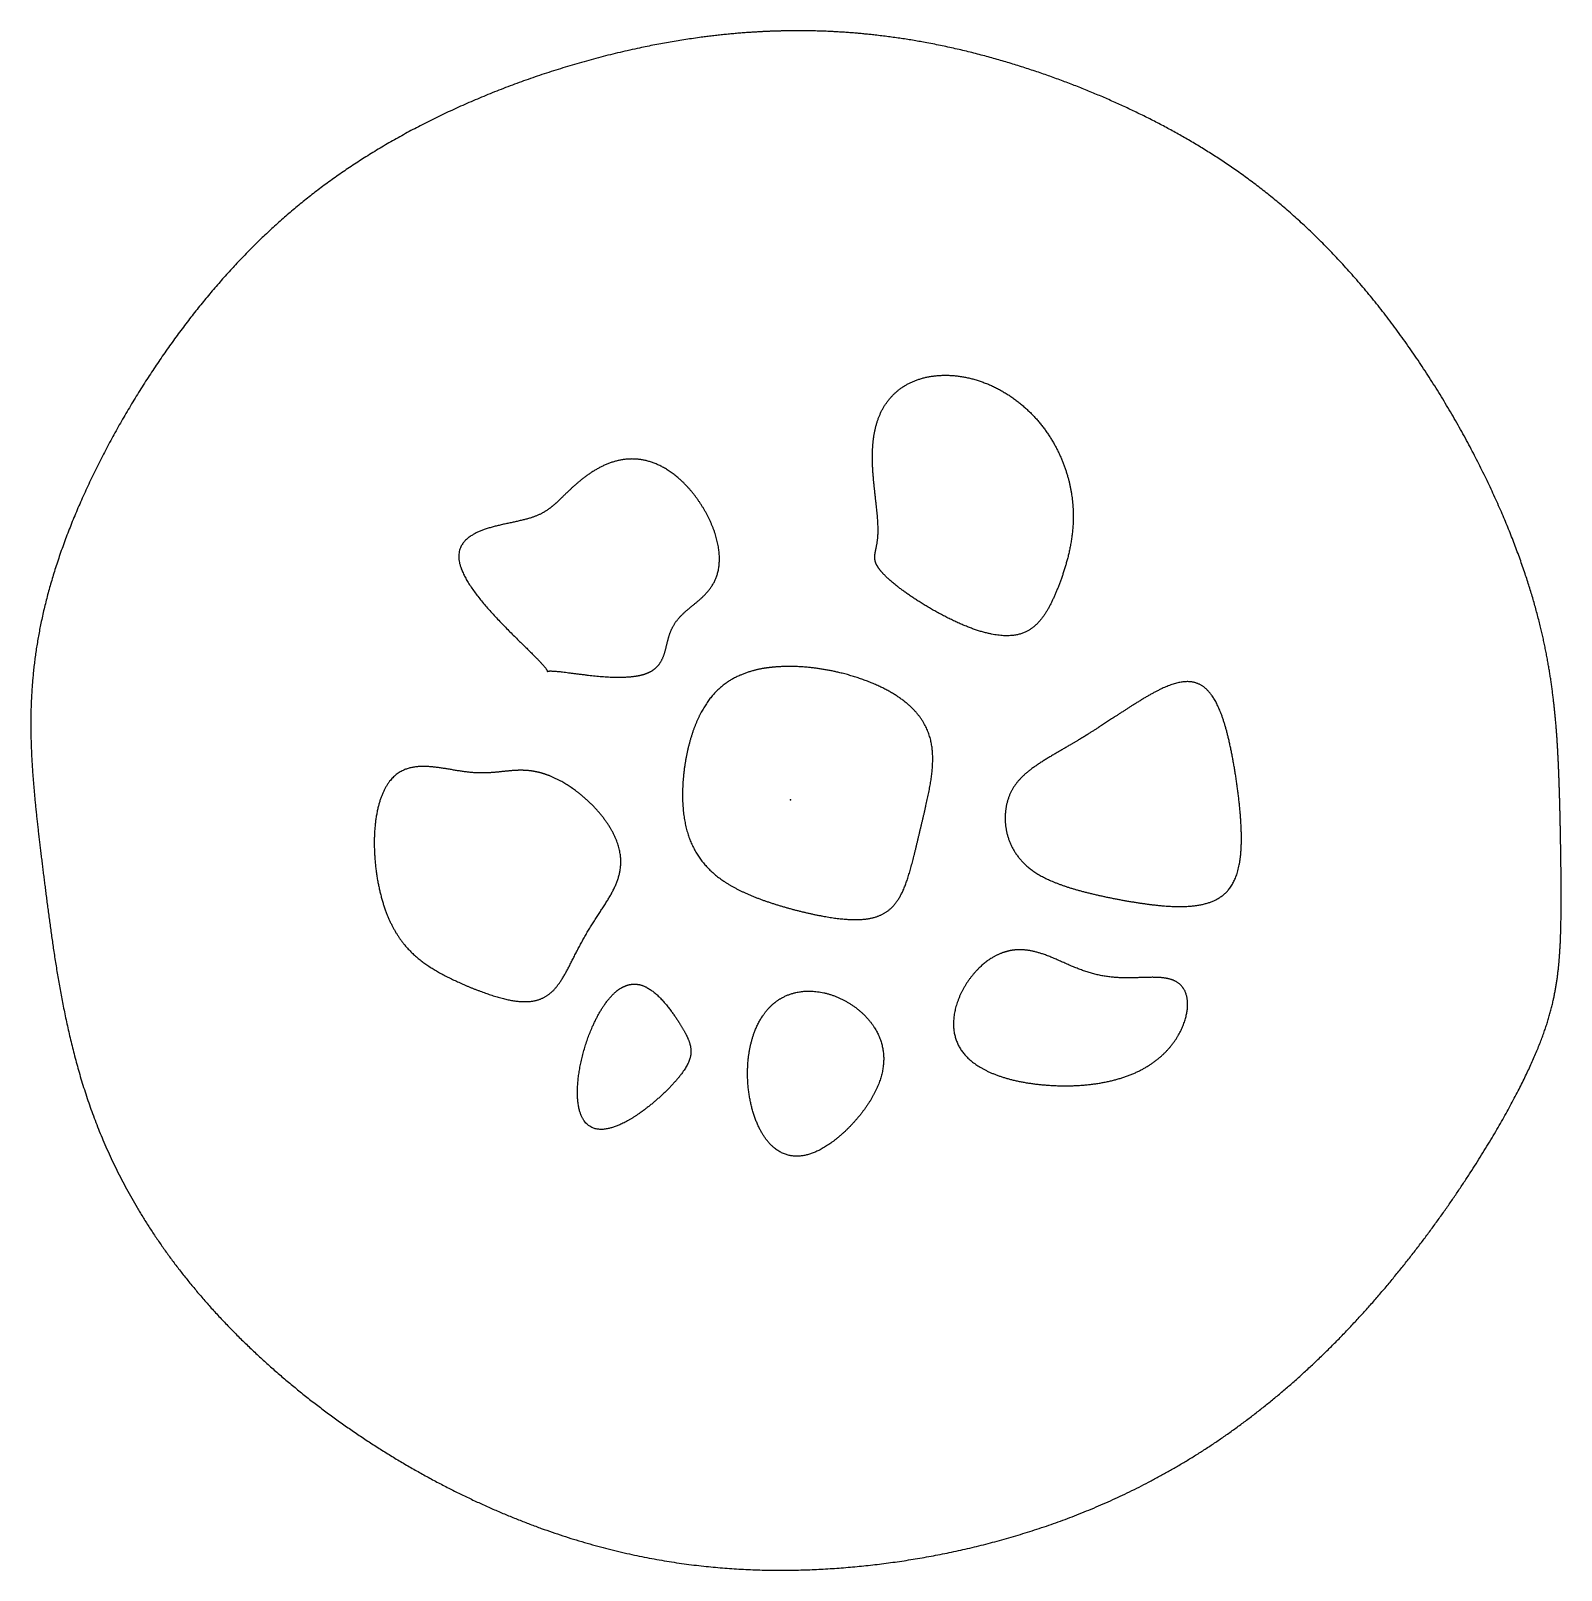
# Model space of a CAD drawing. Header units: millimetres. Extents: x -49 to 50, y -50 to 50.
import ezdxf

# ---------------------------------------------------------------- set-up
doc = ezdxf.new("R2010")
doc.units = ezdxf.units.MM
doc.header["$MEASUREMENT"] = 0
for name, color, linetype in [('集合 v2_Sketch1', 7, 'Continuous'), ('集合 v2_Sketch2', 7, 'Continuous'), ('集合 v2_Sketch3', 7, 'Continuous'), ('集合 v2_Sketch4', 7, 'Continuous')]:
    doc.layers.add(name, color=color, linetype=linetype)

msp = doc.modelspace()

# ---------------------------------------------------------------- linework, layer by layer
at = {"layer": '集合 v2_Sketch1'}
msp.add_point((0, 0), dxfattribs=at)
at = {"layer": '集合 v2_Sketch2'}
msp.add_open_spline([(0, 50), (0.89, 50.01), (2.65, 49.99), (5.24, 49.82), (8.59, 49.37), (12.57, 48.46), (16.37, 47.29), (19.99, 45.9), (23.46, 44.3), (26.82, 42.44), (30.08, 40.25), (33.25, 37.63), (36.3, 34.54), (39.2, 30.99), (41.87, 27.09), (44.24, 23.01), (46.21, 18.93), (47.74, 15.01), (48.81, 11.36), (49.46, 8), (49.81, 4.83), (49.96, 1.74), (50.04, -1.33), (50.09, -4.37), (50.11, -7.24), (50.06, -9.82), (49.83, -12.11), (49.33, -14.3), (48.42, -16.71), (47.02, -19.57), (45.07, -22.96), (42.56, -26.77), (39.54, -30.8), (36.06, -34.78), (32.18, -38.46), (28.01, -41.67), (23.63, -44.32), (19.13, -46.4), (14.6, -47.96), (10.08, -49.07), (5.62, -49.78), (1.21, -50.13), (-3.19, -50.11), (-7.62, -49.66), (-12.12, -48.74), (-16.73, -47.28), (-21.41, -45.27), (-26.09, -42.7), (-30.61, -39.62), (-34.8, -36.11), (-38.51, -32.26), (-41.6, -28.17), (-44, -23.96), (-45.72, -19.73), (-46.87, -15.58), (-47.64, -11.58), (-48.18, -7.77), (-48.63, -4.16), (-49.05, -0.71), (-49.36, 2.67), (-49.44, 6.1), (-49.14, 9.66), (-48.37, 13.4), (-47.09, 17.29), (-45.36, 21.25), (-43.26, 25.15), (-40.9, 28.87), (-38.33, 32.31), (-35.59, 35.42), (-32.65, 38.21), (-29.45, 40.69), (-25.95, 42.9), (-22.12, 44.88), (-17.97, 46.6), (-13.59, 48.04), (-9.05, 49.14), (-5.39, 49.7), (-2.68, 49.93), (-0.89, 49.99), (0, 50)], degree=5, dxfattribs=at)
msp.add_point((0, 0), dxfattribs=at)
at = {"layer": '集合 v2_Sketch3'}
for points in [[(-9.66, 8.13), (-9.87, 8.08), (-10.31, 8), (-11.08, 7.95), (-12.26, 8), (-13.72, 8.18), (-14.92, 8.35), (-15.65, 8.41), (-15.87, 8.37), (-15.75, 8.3), (-15.79, 8.46), (-16.23, 8.97), (-17.11, 9.84), (-18.31, 11), (-19.6, 12.33), (-20.73, 13.7), (-21.48, 14.97), (-21.68, 16.02), (-21.34, 16.81), (-20.56, 17.37), (-19.53, 17.73), (-18.45, 17.97), (-17.47, 18.16), (-16.67, 18.38), (-16.04, 18.66), (-15.51, 19.03), (-15, 19.51), (-14.44, 20.07), (-13.8, 20.66), (-13.06, 21.24), (-12.24, 21.73), (-11.34, 22.08), (-10.41, 22.22), (-9.46, 22.14), (-8.51, 21.81), (-7.59, 21.25), (-6.72, 20.46), (-5.95, 19.5), (-5.3, 18.42), (-4.83, 17.29), (-4.58, 16.18), (-4.58, 15.16), (-4.82, 14.28), (-5.3, 13.55), (-5.94, 12.96), (-6.62, 12.44), (-7.22, 11.91), (-7.67, 11.31), (-7.93, 10.61), (-8.08, 9.83), (-8.29, 9.08), (-8.65, 8.58), (-9.09, 8.31), (-9.46, 8.18), (-9.66, 8.13)], [(-1.41, 8.6), (-1.08, 8.64), (-0.38, 8.7), (0.74, 8.7), (2.32, 8.53), (4.29, 8.04), (6.1, 7.33), (7.59, 6.4), (8.63, 5.3), (9.19, 4.05), (9.33, 2.68), (9.16, 1.2), (8.83, -0.34), (8.44, -1.92), (8.09, -3.45), (7.73, -4.87), (7.31, -6.07), (6.73, -6.99), (5.92, -7.57), (4.84, -7.82), (3.51, -7.79), (2, -7.56), (0.39, -7.19), (-1.23, -6.73), (-2.76, -6.17), (-4.14, -5.48), (-5.28, -4.62), (-6.15, -3.55), (-6.73, -2.26), (-7.02, -0.78), (-7.05, 0.82), (-6.88, 2.46), (-6.52, 4.04), (-5.99, 5.47), (-5.26, 6.68), (-4.29, 7.64), (-3.29, 8.17), (-2.4, 8.44), (-1.75, 8.56), (-1.41, 8.6)], [(-16.26, 1.77), (-16.03, 1.71), (-15.57, 1.56), (-14.86, 1.24), (-13.87, 0.62), (-12.71, -0.41), (-11.75, -1.6), (-11.13, -2.82), (-10.92, -4), (-11.11, -5.09), (-11.6, -6.12), (-12.27, -7.14), (-12.98, -8.2), (-13.62, -9.31), (-14.18, -10.44), (-14.71, -11.49), (-15.28, -12.35), (-15.99, -12.93), (-16.88, -13.17), (-17.96, -13.11), (-19.17, -12.8), (-20.45, -12.34), (-21.72, -11.79), (-22.92, -11.2), (-23.99, -10.52), (-24.93, -9.68), (-25.72, -8.62), (-26.34, -7.28), (-26.8, -5.68), (-27.05, -3.9), (-27.09, -2.1), (-26.87, -0.46), (-26.4, 0.87), (-25.67, 1.77), (-24.71, 2.19), (-23.6, 2.23), (-22.43, 2.05), (-21.29, 1.83), (-20.23, 1.72), (-19.26, 1.77), (-18.33, 1.9), (-17.55, 1.96), (-16.92, 1.92), (-16.48, 1.83), (-16.26, 1.77)]]:
    msp.add_open_spline(points, degree=5, dxfattribs=at)
msp.add_point((0, 0), dxfattribs=at)
at = {"layer": '集合 v2_Sketch4'}
for points in [[(5.66, 15.2), (5.73, 15.07), (5.92, 14.81), (6.34, 14.36), (7.2, 13.65), (8.67, 12.66), (10.36, 11.72), (12.05, 10.99), (13.58, 10.61), (14.81, 10.64), (15.74, 11.08), (16.43, 11.82), (16.96, 12.76), (17.41, 13.81), (17.81, 14.92), (18.14, 16.1), (18.37, 17.37), (18.43, 18.74), (18.28, 20.21), (17.86, 21.75), (17.16, 23.27), (16.15, 24.71), (14.86, 25.95), (13.33, 26.92), (11.64, 27.53), (9.93, 27.72), (8.32, 27.47), (6.98, 26.78), (6, 25.68), (5.44, 24.26), (5.27, 22.62), (5.37, 20.93), (5.57, 19.35), (5.72, 18.01), (5.72, 16.99), (5.56, 16.29), (5.45, 15.88), (5.48, 15.56), (5.58, 15.32), (5.66, 15.2)], [(19.09, 4.12), (19.36, 4.29), (19.92, 4.64), (20.78, 5.2), (21.94, 5.97), (23.33, 6.85), (24.62, 7.52), (25.75, 7.81), (26.68, 7.62), (27.43, 6.92), (28.01, 5.75), (28.46, 4.21), (28.82, 2.43), (29.11, 0.55), (29.3, -1.29), (29.36, -2.98), (29.21, -4.42), (28.81, -5.56), (28.09, -6.35), (27.05, -6.81), (25.73, -6.98), (24.19, -6.91), (22.54, -6.69), (20.86, -6.39), (19.26, -6.03), (17.81, -5.63), (16.55, -5.13), (15.52, -4.51), (14.73, -3.72), (14.19, -2.76), (13.92, -1.69), (13.93, -0.6), (14.2, 0.4), (14.73, 1.25), (15.52, 1.96), (16.53, 2.62), (17.49, 3.17), (18.27, 3.63), (18.81, 3.95), (19.09, 4.12)], [(14.37, -9.78), (14.6, -9.74), (15.07, -9.71), (15.76, -9.78), (16.68, -10.07), (17.83, -10.61), (19.01, -11.13), (20.23, -11.48), (21.5, -11.6), (22.75, -11.55), (23.91, -11.49), (24.87, -11.61), (25.54, -12.04), (25.88, -12.83), (25.84, -13.87), (25.45, -15.03), (24.71, -16.15), (23.67, -17.11), (22.36, -17.84), (20.84, -18.32), (19.17, -18.58), (17.42, -18.62), (15.67, -18.48), (14.02, -18.15), (12.59, -17.61), (11.47, -16.86), (10.75, -15.88), (10.49, -14.69), (10.68, -13.37), (11.27, -12.06), (12.15, -10.91), (13.01, -10.24), (13.69, -9.94), (14.14, -9.82), (14.37, -9.78)], [(-10.84, -12.14), (-11.04, -12.23), (-11.44, -12.49), (-12.02, -13.1), (-12.75, -14.29), (-13.47, -16.18), (-13.88, -18.16), (-13.9, -19.89), (-13.47, -21.09), (-12.61, -21.57), (-11.41, -21.36), (-10.05, -20.61), (-8.7, -19.56), (-7.56, -18.45), (-6.77, -17.47), (-6.4, -16.68), (-6.43, -15.96), (-6.77, -15.19), (-7.34, -14.27), (-8.06, -13.25), (-8.91, -12.35), (-9.66, -11.94), (-10.24, -11.92), (-10.64, -12.04), (-10.84, -12.14)], [(-1.18, -13.31), (-1.41, -13.52), (-1.83, -13.99), (-2.35, -14.87), (-2.78, -16.3), (-2.87, -18.31), (-2.55, -20.24), (-1.88, -21.84), (-0.94, -22.89), (0.17, -23.3), (1.39, -23.1), (2.64, -22.39), (3.84, -21.34), (4.9, -20.1), (5.7, -18.77), (6.14, -17.4), (6.11, -16.04), (5.58, -14.75), (4.56, -13.61), (3.19, -12.74), (1.62, -12.31), (0.38, -12.4), (-0.46, -12.75), (-0.95, -13.11), (-1.18, -13.31)]]:
    msp.add_open_spline(points, degree=5, dxfattribs=at)
msp.add_point((0, 0), dxfattribs=at)

doc.saveas('drawing.dxf')
